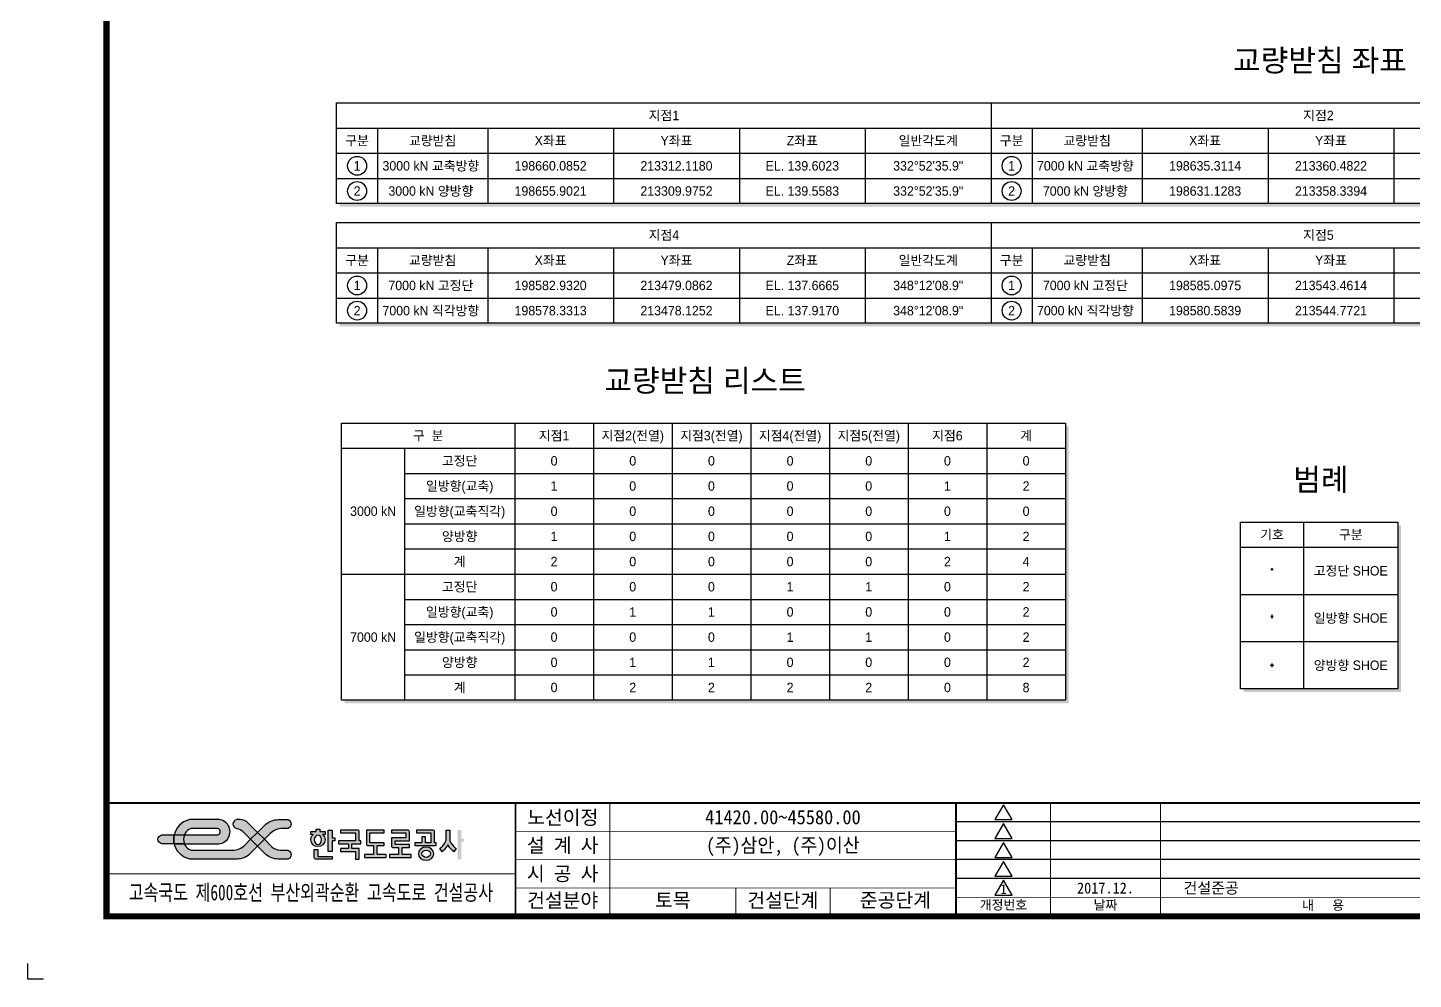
# Model space of a CAD drawing. Header units: feet. Extents: x 0 to 420500, y 0 to 297000.
# Drawn here: x 0 to 220160, y 0 to 151147 of the extents above; entities that cross this region are included whole.
import ezdxf
from ezdxf.enums import TextEntityAlignment as Align

# ---------------------------------------------------------------- set-up
doc = ezdxf.new("R2010")
doc.units = ezdxf.units.FT
doc.header["$LTSCALE"] = 2750
doc.header["$MEASUREMENT"] = 0
doc.layers.get('0').update_dxf_attribs({"linetype": 'CONTINUOUS'})
for name, color, linetype in [('CS-CONC-LEAN', 3, 'CONTINUOUS'), ('CS-TABL-LIN1', 4, 'CONTINUOUS'), ('CS-TABL-LIN2', 1, 'CONTINUOUS'), ('CS-TABL-TEX1', 6, 'CONTINUOUS'), ('CS-TABL-TEX2', 3, 'CONTINUOUS'), ('CX-BORD-LIN1', 4, 'CONTINUOUS'), ('CX-BORD-LIN2', 3, 'CONTINUOUS'), ('CX-BORD-TEX2', 7, 'CONTINUOUS'), ('CX-BORD-TEX3', 6, 'CONTINUOUS'), ('CX-MISC', 2, 'CONTINUOUS'), ('CZ-TEX1', 6, 'CONTINUOUS')]:
    doc.layers.add(name, color=color, linetype=linetype)
doc.styles.add('A_STANDARD', font='')
doc.styles.add('TB_TEXT', font='')
doc.styles.add('TB_WBTXT', font='')
doc.styles.add('TB_WMTXT', font='')
doc.styles.get('A_STANDARD').set_extended_font_data('Dotum')
doc.styles.get('TB_TEXT').set_extended_font_data('DotumChe')
doc.styles.get('TB_WBTXT').set_extended_font_data('Dotum')
doc.styles.get('TB_WMTXT').set_extended_font_data('DotumChe')

# ---------------------------------------------------------------- blocks, each defined once
blk = doc.blocks.new('CXGLOGO-EX흑백')
h = blk.add_hatch(color=256)
h.paths.add_polyline_path([(12.62751094235613, 2.929722186557417), (13.9368577347384, 2.929722186557417, 0.1307849617648099), (14.19642449557114, 2.998798575681949, 0.5686079760781465), (14.23263349965494, 5.183221859397701, 0.1392232935838704), (13.9581907729968, 5.261149990701703), (11.43317010715378, 5.261149990701703, 0.1989123673796241), (7.88820811080587, 3.792778653716674), (5.962135003345992, 1.866705546256785), (7.789912781123938, 0.03892776847906987), (9.30410907077998, 1.553124058134753, -0.198912367379616)])
h.paths.add_polyline_path([(5.962135003346347, -1.78885000929877), (4.134357225567967, 0.03892776847900947), (2.638733131771026, -1.456696325318649, -0.1989123673796836), (-0.684668739806078, -2.833294453742262), (-11.36204881219041, -2.833294453742742, -0.149968192877195), (-12.240743962647, -2.563678008654669, -0.1491631919188299), (-13.39334849004342, -1.136072231520988), (-16.10175388554254, -1.136072231520988, 0.2784029190241507), (-12.27306911128629, -5.129271465237487, 0.06593867059308692), (-11.86520449236982, -5.183294453743216), (0.6208868157490102, -5.183294453742739, 0.198912367379658), (3.944288687325745, -3.806696325319599)])
h.paths.add_polyline_path([(-16.10175388554255, 1.213927768479007), (-19.36564277443144, 1.213927768479007, 0.8888888888888873), (-19.36564277443144, -1.136072231520991), (-16.10175388554254, -1.136072231520988, -0.1111111111111106)])
h.paths.add_polyline_path([(-11.36204881233854, 2.911149990701738), (-4.683161640971832, 2.911149990701997, -0.05755858726109904), (-4.564116577129639, 2.897400306733786, -0.792918256256352), (-4.564116577139849, 1.227677452445754, -0.05755858725611351), (-4.683161640971733, 1.21392776847901), (-13.39334849004398, 1.213927768479618, 0.1939147573995261), (-13.39334849004318, -1.136072231520991), (-4.743420552209216, -1.136072231520991, 1.071754271161691), (-4.743420552209216, 5.261149990701231), (-11.86520449236982, 5.261149990702183, 0.06593867059316338), (-12.27306911128352, 5.207127002196302, 0.2784029190242539), (-16.10175388554237, 1.21392776847981), (-13.39334849004398, 1.213927768479621, -0.1491631919192471), (-12.2407439626433, 2.641533545616181, -0.1499681928522188)])
h = blk.add_hatch(color=256)
h.paths.add_polyline_path([(3.485422644516419, 4.34341790508612, 0.1989123673796671), (1.269821396798442, 5.261149990701703), (0.4788016700130058, 5.261149990701703, 0.8338075771048155), (0.3771781799719207, 2.929722186557356, -0.177326263149743), (2.179867088961466, 1.993417905085643), (4.134357225568095, 0.03892776847887802), (5.962135003345992, 1.866705546256789)])
h.paths.add_polyline_path([(9.744402917729097, -1.915562368126679), (7.789912781123888, 0.03892776847899881), (5.96213500334634, -1.788850009298766), (7.888208110807184, -3.714923116759131, 0.198912367379553), (11.43317010715388, -5.183294453743692), (13.93853492596422, -5.183294453744644, 0.1292187291636897), (14.19530503372277, -5.115808595962658, 0.6043190588004438), (14.12747900538948, -2.886014569746202, 0.1137896329467328), (13.89882244722792, -2.833294453742262), (11.96000416544708, -2.833294453742262, -0.1989123673796783)])
h = blk.add_hatch(color=256)
h.paths.add_polyline_path([(5.962135003345985, 1.866705546256785), (4.134357225568095, 0.03892776847887802), (5.962135003346347, -1.788850009298773), (7.789912781123952, 0.03892776847906987)])
h.paths.add_polyline_path([(-13.39334849004398, 1.213927768479621), (-16.10175388554237, 1.21392776847981, 0.1111111111111885), (-16.10175388554254, -1.136072231520988), (-13.39334849004318, -1.136072231520988, -0.1939147573995261)])
h = blk.add_hatch(color=256)
edge = h.paths.add_edge_path()
edge.add_line((55.90553287691766, 2.4960983163664), (56.85552189184581, 2.496098316366446))
edge.add_line((56.85552189184581, 2.496098316366446), (56.85552189184592, 0.09215457618536149))
edge.add_arc((58.53363057762468, 0.09215457618543929), 1.67810868577876, 180.0000000000026, 195.4083540198517)
edge.add_arc((58.47394244906948, 0.07570436294137084), 1.61619517993231, 195.408354019852, 211.4069923032628)
edge.add_arc((62.72740815851297, 2.672743468727949), 6.599826652904244, 211.4069923032628, 220.884619074014)
edge.add_arc((62.65632922919535, 2.61120635935723), 6.505810537144002, 220.8846190740139, 230.4986055729279)
edge.add_line((58.51800266797031, -2.408736271577236), (57.94523708654083, -3.232545142195342))
edge.add_arc((62.63997685430596, 2.476487192741993), 7.39145666891144, 221.3708019331366, 230.5683267651548, ccw=False)
edge.add_arc((62.86124072826939, 2.671717853347373), 7.686537407580804, 212.5283811307898, 221.3728192081766, ccw=False)
edge.add_arc((49.89982302886737, 2.671711092267167), 7.686526193707074, 318.6271743273925, 327.471625333613, ccw=False)
edge.add_arc((50.12107005378402, 2.476495324059812), 7.391467942165787, 309.4316802638517, 318.62919103786044, ccw=False)
edge.add_line((54.81581768222331, -3.232545142194404), (54.24305210079449, -2.408736271575762))
edge.add_arc((50.16623946446956, 2.548189157142523), 6.418061309895114, 309.4355142588529, 319.1812610942183)
edge.add_arc((49.96136727208684, 2.72553903169074), 6.689032726803259, 319.1787201534786, 328.529668469246)
edge.add_arc((54.2901842034738, 0.07437455166653684), 1.612880450692433, 328.5764598147939, 344.6081938620856)
edge.add_arc((54.23147034857182, 0.09160721386742313), 1.674062617830531, 344.5729121819099, 360.0187337982126)
edge.add_line((55.90553287691779, 0.09215457618600098), (55.90553287691779, 2.4960983163664))
edge = h.paths.add_edge_path()
edge.add_arc((22.07066925838875, -0.0960583075494551), 1.77276644383517, 0.3446861390323761, 51.806537556943795, ccw=False)
edge.add_arc((21.98752086475434, -0.03643316846145372), 1.856528462969702, 268.6390132932114, 358.4888194230754, ccw=False)
edge.add_arc((21.89882706649707, -0.03696230538111067), 1.856011500010981, 181.4952613076245, 271.3769059760447, ccw=False)
edge.add_arc((21.81624874840013, -0.0960910072229415), 1.772833459952195, 128.1945062452658, 179.6542700587555, ccw=False)
edge.add_line((20.72004724334094, 1.297207502441104), (20.04344756338069, 1.297207502441104))
edge.add_line((20.04344756338069, 1.297207502441104), (20.04344756338068, 2.108874533108121))
edge.add_line((20.04344756338068, 2.108874533108121), (21.46843108577289, 2.108874533108121))
edge.add_line((21.46843108577289, 2.108874533108121), (21.4684310857729, 2.754247505206038))
edge.add_line((21.4684310857729, 2.754247505206038), (22.41842010070103, 2.754247505206038))
edge.add_line((22.41842010070103, 2.754247505206038), (22.41842010070103, 2.108874533108121))
edge.add_line((22.41842010070103, 2.108874533108121), (23.84340362309323, 2.108874533108121))
edge.add_line((23.84340362309323, 2.108874533108121), (23.84340362309322, 1.297207502441104))
edge.add_line((23.84340362309322, 1.297207502441104), (23.16680394313298, 1.297207502441104))
h.paths.add_polyline_path([(60.65547795155814, 0.172755616815305), (60.65547795155814, -0.601691949703131), (59.94298619036236, -0.601691949703131), (59.94298619036248, -5.248377348808134), (58.99299717543421, -5.248377348808617), (58.99299717543411, 2.496098316366869), (59.94298619036225, 2.496098316366869), (59.94298619036236, 0.172755616815305)])
edge = h.paths.add_edge_path()
edge.add_line((48.0681235037611, 2.496098316365892), (48.0681235037611, 1.72165074984937))
edge.add_line((48.0681235037611, 1.72165074984937), (51.86807956347353, 1.72165074984937))
edge.add_line((51.86807956347353, 1.72165074984937), (51.86807956347343, -0.8598411385413627))
edge.add_line((51.86807956347343, -0.8598411385413627), (50.44309604108143, -0.8598411385423006))
edge.add_line((50.44309604108143, -0.8598411385423006), (50.44309604108143, 0.6890539944927028))
edge.add_line((50.44309604108143, 0.6890539944927028), (49.4931070261532, 0.6890539944927028))
edge.add_line((49.4931070261532, 0.6890539944927028), (49.49310702615358, -0.8598411385418245))
edge.add_line((49.49310702615358, -0.8598411385418245), (47.59312899629693, -0.8598411385418281))
edge.add_line((47.59312899629693, -0.8598411385418281), (47.59312899629681, -1.634288705059802))
edge.add_line((47.59312899629681, -1.634288705059802), (53.29306308586574, -1.634288705059802))
edge.add_line((53.29306308586574, -1.634288705059802), (53.29306308586574, -0.8598411385413627))
edge.add_line((53.29306308586574, -0.8598411385413627), (52.81806857840155, -0.8598411385413236))
edge.add_line((52.81806857840155, -0.8598411385413236), (52.81806857840178, 1.979799938688487))
edge.add_arc((52.26887129235888, 1.979799938688532), 0.5491972860428973, 359.9999999999953, 400.6008038990672)
edge.add_arc((52.34038266447658, 2.041094338003921), 0.4550119382992583, 40.60080389906705, 89.66109212214847)
edge.add_line((52.3430740709377, 2.496098316366869), (48.0681235037611, 2.496098316367497))
edge = h.paths.add_edge_path()
edge.add_line((41.41820039926384, 2.496098316366869), (41.41820039926394, 1.721650749848898))
edge.add_line((41.41820039926394, 1.721650749848898), (45.21815645897638, 1.721650749848898))
edge.add_line((45.21815645897638, 1.721650749848898), (45.21815645897638, 0.4309048056535367))
edge.add_line((45.21815645897638, 0.4309048056535367), (41.41820039926384, 0.4309048056535367))
edge.add_line((41.41820039926384, 0.4309048056535367), (41.41820039926394, -1.634288705060271))
edge.add_arc((41.96739768530686, -1.634288705060244), 0.5491972860429257, 180.0000000000029, 220.6008038990638)
edge.add_arc((41.89588631318916, -1.695583104375644), 0.4550119382992751, 220.6008038990626, 269.6610921221458)
edge.add_line((41.89319490672801, -2.150587082738607), (43.31817842912, -2.150587082738607))
edge.add_line((43.31817842912, -2.150587082738607), (43.31817842912011, -3.957631404610424))
edge.add_line((43.31817842912011, -3.957631404610424), (40.94320589179998, -3.957631404610424))
edge.add_line((40.94320589179998, -3.957631404610424), (40.94320589179998, -4.732078971128871))
edge.add_line((40.94320589179998, -4.732078971128871), (46.64313998136879, -4.732078971128871))
edge.add_line((46.64313998136879, -4.732078971128871), (46.64313998136893, -3.957631404610897))
edge.add_line((46.64313998136893, -3.957631404610897), (44.26816744404802, -3.957631404609955))
edge.add_line((44.26816744404802, -3.957631404609955), (44.26816744404758, -2.150587082738607))
edge.add_line((44.26816744404758, -2.150587082738607), (46.1681454739045, -2.150587082738134))
edge.add_line((46.1681454739045, -2.150587082738134), (46.1681454739045, -1.376139516220633))
edge.add_line((46.1681454739045, -1.376139516220633), (42.36818941419209, -1.376139516220164))
edge.add_line((42.36818941419209, -1.376139516220164), (42.36818941419209, -0.3435427608644339))
edge.add_line((42.36818941419209, -0.3435427608644339), (46.1681454739045, -0.343542760863965))
edge.add_line((46.1681454739045, -0.343542760863965), (46.16814547390462, 1.979799938688512))
edge.add_arc((45.6189481878617, 1.979799938688539), 0.5491972860429115, 359.9999999999972, 400.6008038990619)
edge.add_arc((45.69045955997943, 2.041094338003941), 0.4550119382992425, 40.60080389906198, 89.6610921221449)
edge.add_line((45.69315096644058, 2.496098316366872), (41.41820039926384, 2.496098316366869))
edge = h.paths.add_edge_path()
edge.add_line((39.51822236940757, 2.496098316366869), (34.76827729476689, 2.496098316366869))
edge.add_line((34.76827729476689, 2.496098316366869), (34.76827729476689, -1.117990327381936))
edge.add_arc((35.31747458080942, -1.117990327381935), 0.5491972860425349, 180, 220.6008038990902)
edge.add_arc((35.24596320869247, -1.179284726696737), 0.4550119382998447, 220.60080389909, 269.6610921221131)
edge.add_line((35.24327180223106, -1.634288705060271), (36.66825532462316, -1.634288705060342))
edge.add_line((36.66825532462316, -1.634288705060342), (36.66825532462363, -3.957631404610424))
edge.add_line((36.66825532462363, -3.957631404610424), (34.29328278730304, -3.957631404610897))
edge.add_line((34.29328278730304, -3.957631404610897), (34.29328278730291, -4.732078971128871))
edge.add_line((34.29328278730291, -4.732078971128871), (39.99321687687187, -4.732078971129809))
edge.add_line((39.99321687687187, -4.732078971129809), (39.99321687687187, -3.957631404610897))
edge.add_line((39.99321687687187, -3.957631404610897), (37.61824433955118, -3.957631404610794))
edge.add_line((37.61824433955118, -3.957631404610794), (37.61824433955128, -1.634288705060271))
edge.add_line((37.61824433955128, -1.634288705060271), (39.5182223694077, -1.634288705059802))
edge.add_line((39.5182223694077, -1.634288705059802), (39.51822236940779, -0.8598411385423006))
edge.add_line((39.51822236940779, -0.8598411385423006), (35.71826630969503, -0.8598411385423006))
edge.add_line((35.71826630969503, -0.8598411385423006), (35.71826630969503, 1.721650749848898))
edge.add_line((35.71826630969503, 1.721650749848898), (39.51822236940745, 1.72165074984937))
edge.add_line((39.51822236940745, 1.72165074984937), (39.51822236940745, 2.496098316366869))
edge = h.paths.add_edge_path()
edge.add_line((31.9183102499825, -5.248377348808617), (32.86829926491062, -5.248377348808617))
edge.add_line((32.86829926491062, -5.248377348808617), (32.86829926491062, -2.408736271577304))
edge.add_line((32.86829926491062, -2.408736271577304), (30.96832123505435, -2.408736271577304))
edge.add_line((30.96832123505435, -2.408736271577304), (30.96832123505409, -1.117990327381936))
edge.add_line((30.96832123505409, -1.117990327381936), (33.34329377237469, -1.117990327381936))
edge.add_line((33.34329377237469, -1.117990327381936), (33.34329377237468, -0.343542760863965))
edge.add_line((33.34329377237468, -0.343542760863965), (32.86829926491062, -0.343542760863965))
edge.add_line((32.86829926491062, -0.343542760863965), (32.86829926491062, 1.979799938688512))
edge.add_arc((32.31910197886764, 1.979799938688512), 0.5491972860429826, 359.9999999999999, 400.6008038990593)
edge.add_arc((32.39061335098545, 2.041094338003989), 0.4550119382991955, 40.60080389905918, 89.66109212214754)
edge.add_line((32.39330475744659, 2.496098316366872), (27.88085693653791, 2.496098316366869))
edge.add_line((27.88085693653791, 2.496098316366869), (27.8808569365377, 1.721650749848898))
edge.add_line((27.8808569365377, 1.721650749848898), (31.9183102499825, 1.72165074984937))
edge.add_line((31.9183102499825, 1.72165074984937), (31.9183102499825, -0.343542760863965))
edge.add_line((31.9183102499825, -0.343542760863965), (27.40586242907364, -0.343542760863965))
edge.add_line((27.40586242907364, -0.343542760863965), (27.40586242907364, -1.11799032738147))
edge.add_line((27.40586242907364, -1.11799032738147), (30.01833222012621, -1.117990327381936))
edge.add_line((30.01833222012621, -1.117990327381936), (30.01833222012621, -2.408736271577773))
edge.add_line((30.01833222012621, -2.408736271577773), (27.88085693653782, -2.408736271577773))
edge.add_line((27.88085693653782, -2.408736271577773), (27.88085693653781, -3.183183838095275))
edge.add_line((27.88085693653781, -3.183183838095275), (31.9183102499825, -3.183183838095275))
edge.add_line((31.9183102499825, -3.183183838095275), (31.9183102499825, -5.248377348808617))
edge = h.paths.add_edge_path()
edge.add_line((25.7433816529495, -5.248377348808617), (21.46843108577295, -5.248377348808141))
edge.add_arc((21.468431085773, -4.799179719589938), 0.4491976292182027, 220.2618960212232, 269.9999999999932, ccw=False)
edge.add_arc((21.55155841230061, -4.728777609424231), 0.5581315978937866, 180.3389078778467, 220.2618960212236, ccw=False)
edge.add_arc((195.5622497713534, -3.699482215773768), 174.5718671369681, 179.6610921221531, 180.3389078778465, ccw=False)
edge.add_line((20.99343657830883, -2.66688546041647), (21.94342559323697, -2.66688546041647))
edge.add_line((21.94342559323697, -2.66688546041647), (21.94342559323697, -4.473929782290639))
edge.add_line((21.94342559323697, -4.473929782290639), (25.7433816529495, -4.473929782290639))
edge.add_line((25.7433816529495, -4.473929782290639), (25.7433816529495, -5.248377348808617))
edge = h.paths.add_edge_path(flags=16)
edge.add_ellipse((50.60385872541271, -3.769494308227308), major_axis=(-1.110875729177891, 2.868103891292178e-14), ratio=0.8665097612807381, start_angle=0, end_angle=360)
edge = h.paths.add_edge_path()
edge.add_ellipse((50.60385872364095, -3.769494308227308), major_axis=(2.060740712415878, 5.91535299055294e-14), ratio=0.8429164421096037, start_angle=0, end_angle=360, ccw=False)
h.paths.add_polyline_path([(26.4558734141455, 0.4309048056535367), (26.4558734141455, -0.343542760863965), (25.74338165294929, -0.343542760863965), (25.7433816529494, -3.183183838095275), (24.67464401115513, -3.183183838094806), (24.67464401115513, 2.496098316366869), (25.7433816529494, 2.496098316366869), (25.7433816529495, 0.4309048056535367)])
edge = h.paths.add_edge_path(flags=16)
edge.add_ellipse((21.94342559323697, -0.08539357202479891), major_axis=(7.44215483547632e-15, 1.223429116448234), ratio=0.7764969806228509, start_angle=0, end_angle=360, ccw=False)
for points in [[(-11.36204881219097, 2.911149990702945, 0.149968192828432), (-12.24074396240013, 2.64153354578092, 0.1491631919431257), (-13.39334849004398, 1.213927768479618, 0.1939147573995262), (-13.39334849004318, -1.136072231520991), (-4.743420552209216, -1.136072231520991, 1.071754271161691), (-4.743420552209216, 5.261149990701231), (-11.86520449236982, 5.261149990702183, 0.06593867059316338), (-12.27306911128352, 5.207127002196302, 0.2784029190242541), (-16.10175388554237, 1.213927768479806), (-13.39334849004398, 1.213927768479618), (-4.683161640971733, 1.21392776847901, 0.0575585872562081), (-4.564116577139657, 1.227677452445796, 0.7929182562611419), (-4.564116577139643, 2.897400306736131, 0.05755858725616377), (-4.683161640971832, 2.911149990701997), (-11.36204881234111, 2.911149990701738)], [(0.3771781799714518, 2.929722186557417, -0.1773262631497835), (2.179867088961458, 1.993417905085646), (4.134357225568095, 0.03892776847887802), (5.962135003345992, 1.866705546256785), (3.485422644516419, 4.34341790508612, 0.1989123673796582), (1.269821396798548, 5.261149990701703), (0.4788016700130058, 5.261149990701703, 0.8714196092937034), (0.4788016700130058, 2.911149990701706)], [(23.16680394313298, 1.297207502441104, -0.228396255599462), (23.84340362309322, -0.0853935720248451, -0.4134459869151131), (21.94342559323628, -1.892437893898972, -0.4136086650538482), (20.04344756338071, -0.08539357202475273, -0.2283866715627258), (20.72004724334094, 1.297207502441104), (20.04344756338069, 1.297207502441104), (20.04344756338068, 2.108874533108121), (21.46843108577289, 2.108874533108121), (21.4684310857729, 2.754247505206038), (22.41842010070103, 2.754247505206038), (22.41842010070103, 2.108874533108121), (23.84340362309323, 2.108874533108121), (23.84340362309322, 1.297207502441104), (23.16680394313298, 1.297207502441104)], [(31.9183102499825, -5.248377348808617), (32.86829926491062, -5.248377348808617), (32.86829926491062, -2.408736271577304), (30.96832123505435, -2.408736271577304), (30.96832123505409, -1.117990327381936), (33.34329377237469, -1.117990327381936), (33.34329377237468, -0.343542760863965), (32.86829926491062, -0.343542760863965), (32.86829926491062, 1.979799938688512, 0.1790312441150617), (32.73608670557006, 2.337209223254376, 0.2173967572259796), (32.39330475744659, 2.496098316366872), (27.88085693653791, 2.496098316366869), (27.8808569365377, 1.721650749848898), (31.9183102499825, 1.72165074984937), (31.9183102499825, -0.343542760863965), (27.40586242907364, -0.343542760863965), (27.40586242907364, -1.11799032738147), (30.01833222012621, -1.117990327381936), (30.01833222012621, -2.408736271577773), (27.88085693653782, -2.408736271577773), (27.88085693653781, -3.183183838095275), (31.9183102499825, -3.183183838095275), (31.9183102499825, -5.248377348808617)], [(39.51822236940757, 2.496098316366869), (34.76827729476689, 2.496098316366869), (34.76827729476689, -1.117990327381936, 0.179031244115201), (34.90048985410753, -1.475399611947733, 0.2173967572256811), (35.24327180223106, -1.634288705060271), (36.66825532462316, -1.634288705060342), (36.66825532462363, -3.957631404610424), (34.29328278730304, -3.957631404610897), (34.29328278730291, -4.732078971128871), (39.99321687687187, -4.732078971129809), (39.99321687687187, -3.957631404610897), (37.61824433955118, -3.957631404610794), (37.61824433955128, -1.634288705060271), (39.5182223694077, -1.634288705059802), (39.51822236940779, -0.8598411385423006), (35.71826630969503, -0.8598411385423006), (35.71826630969503, 1.721650749848898), (39.51822236940745, 1.72165074984937), (39.51822236940745, 2.496098316366869)], [(41.41820039926384, 2.496098316366869), (41.41820039926394, 1.721650749848898), (45.21815645897638, 1.721650749848898), (45.21815645897638, 0.4309048056535367), (41.41820039926384, 0.4309048056535367), (41.41820039926394, -1.634288705060271, 0.1790312441150686), (41.55041295860451, -1.991697989626104, 0.2173967572259559), (41.89319490672801, -2.150587082738607), (43.31817842912, -2.150587082738607), (43.31817842912011, -3.957631404610424), (40.94320589179998, -3.957631404610424), (40.94320589179998, -4.732078971128871), (46.64313998136879, -4.732078971128871), (46.64313998136893, -3.957631404610897), (44.26816744404802, -3.957631404609955), (44.26816744404758, -2.150587082738607), (46.1681454739045, -2.150587082738134), (46.1681454739045, -1.376139516220633), (42.36818941419209, -1.376139516220164), (42.36818941419209, -0.3435427608644339), (46.1681454739045, -0.343542760863965), (46.16814547390462, 1.979799938688512, 0.1790312441150869), (46.03593291456406, 2.337209223254376, 0.2173967572259547), (45.69315096644058, 2.496098316366872), (41.41820039926384, 2.496098316366869)], [(48.0681235037611, 2.496098316365892), (48.0681235037611, 1.72165074984937), (51.86807956347353, 1.72165074984937), (51.86807956347343, -0.8598411385413627), (50.44309604108143, -0.8598411385423006), (50.44309604108143, 0.6890539944927028), (49.4931070261532, 0.6890539944927028), (49.49310702615358, -0.8598411385418245), (47.59312899629693, -0.8598411385418281), (47.59312899629681, -1.634288705059802), (53.29306308586574, -1.634288705059802), (53.29306308586574, -0.8598411385413627), (52.81806857840155, -0.8598411385413236), (52.81806857840178, 1.979799938688487, 0.179031244115118), (52.68585601906119, 2.337209223254398, 0.2173967572259479), (52.3430740709377, 2.496098316366869), (48.0681235037611, 2.496098316367497)], [(55.90553287691766, 2.4960983163664), (56.85552189184581, 2.496098316366446), (56.85552189184592, 0.09215457618536149, 0.0673331086834034), (56.9158386985025, -0.3537133382605546, 0.06992084128346215), (57.09454053805489, -0.7665172394446813, 0.04137753804791307), (57.73774645661189, -1.647093096347959, 0.04197355301566234), (58.51800266797031, -2.408736271577236), (57.94523708654083, -3.232545142195342, -0.04015333159213054), (57.09307314020015, -2.408744723435024, -0.0386103102765588), (56.38052738438178, -1.461466375851227, -0.03861036677333588), (55.66798162856324, -2.408744723434765, -0.04015327015359547), (54.81581768222331, -3.232545142194404), (54.24305210079449, -2.408736271575762, 0.04254949277045509), (55.0233083121517, -1.64709309634749, 0.04082386527700423), (55.66651423070869, -0.7665172394442124, 0.07006595625911516), (55.8452160702611, -0.3537133382600786, 0.06749733491456367), (55.90553287691779, 0.09215457618600098), (55.90553287691779, 2.4960983163664)], [(25.7433816529495, -5.248377348808617), (21.46843108577295, -5.248377348808141, -0.22049606497067), (21.12564913764939, -5.089488255695642, -0.1759805261046493), (20.99343657830882, -4.732078971129866, -0.002957537787864401), (20.99343657830883, -2.66688546041647), (21.94342559323697, -2.66688546041647), (21.94342559323697, -4.473929782290639), (25.7433816529495, -4.473929782290639), (25.7433816529495, -5.248377348808617)]]:
    blk.add_lwpolyline(points, format="xyb")
for points in [[(14.19642449558027, 2.998798575687182, -0.1307849617699337), (13.9368577347384, 2.929722186557417), (12.62751094235613, 2.929722186557417, 0.1989123673796159), (9.30410907077998, 1.553124058134753), (7.789912781123881, 0.03892776847900592), (5.962135003346269, 1.866705546257062), (7.88820811080587, 3.792778653716674, -0.198912367379624), (11.43317010715378, 5.261149990701703), (13.9581907729968, 5.261149990701703, -0.1392232934978381), (14.23263349950496, 5.183221859490345, -0.5686079761212879)], [(-19.36564277443144, -1.136072231520991, -0.8888888888888888), (-19.36564277443144, 1.213927768479007), (-16.10175388554255, 1.213927768479007, 0.1111111111111495), (-16.10175388554254, -1.136072231520988)], [(-16.10175388554237, 1.21392776847981), (-13.39334849004398, 1.213927768479621, 0.1939147573995262), (-13.39334849004318, -1.136072231520988), (-16.10175388554254, -1.136072231520988, -0.1111111111111495)], [(5.962135003346347, -1.78885000929877), (3.944288687325745, -3.806696325319599, -0.198912367379658), (0.6208868157490102, -5.183294453742739), (-11.86520449236982, -5.183294453743216, -0.0659386705931795), (-12.27306911128685, -5.129271465237338, -0.2784029190241215), (-16.10175388554254, -1.136072231520991), (-13.39334849004342, -1.136072231520991, 0.1491631919431261), (-12.24074396239957, -2.563678008822297, 0.1499681928284316), (-11.36204881219041, -2.833294453742742), (-0.684668739806078, -2.833294453742262, 0.1989123673796836), (2.638733131771026, -1.456696325318649), (4.134357225567967, 0.03892776847900947)], [(7.789912781123881, 0.03892776847900592), (9.744402917729097, -1.915562368126679, 0.1989123673796783), (11.96000416544708, -2.833294453742262), (13.89882244722792, -2.833294453742262, -0.1137896330351633), (14.12747900555343, -2.886014569826049, -0.6043190587532347), (14.19530503371573, -5.115808595966634, -0.1292187291597539), (13.93853492596422, -5.183294453744644), (11.43317010715388, -5.183294453743692, -0.198912367379553), (7.888208110807184, -3.714923116759131), (5.962135003346347, -1.78885000929877)]]:
    blk.add_lwpolyline(points, format="xyb", close=True)
blk.add_lwpolyline([(5.962135003345992, 1.866705546256785), (7.789912781123945, 0.03892776847906987), (5.962135003346347, -1.78885000929877), (4.134357225568095, 0.03892776847887802), (5.962135003345992, 1.866705546256785)])
blk.add_lwpolyline([(26.4558734141455, 0.4309048056535367), (26.4558734141455, -0.343542760863965), (25.74338165294929, -0.343542760863965), (25.7433816529494, -3.183183838095275), (24.67464401115513, -3.183183838094806), (24.67464401115513, 2.496098316366869), (25.7433816529494, 2.496098316366869), (25.7433816529495, 0.4309048056535367)], close=True)
at = {"extrusion": (0, 0, -1)}
blk.add_ellipse((21.94342559323697, -0.08539357202479891), major_axis=(7.44215483547632e-15, 1.223429116448234), ratio=0.7764969806228509, start_param=3.141592653589785, end_param=9.424777960769372, dxfattribs=at)
blk.add_ellipse((50.60385872364095, -3.769494308227308), major_axis=(2.060740712415878, 5.91535299055294e-14), ratio=0.8429164421096037, dxfattribs=at)
blk.add_ellipse((50.60385872541271, -3.769494308227308), major_axis=(-1.110875729177891, 2.868103891292178e-14), ratio=0.8665097612807381)
blk = doc.blocks.new('CXBLKA1-KHCA')
at = {"layer": 'CX-BORD-LIN1', "const_width": 2}
blk.add_lwpolyline([(796, -2.614797267597169e-12), (0, -3.410605131648481e-13), (0, 553.9999999999997), (795.9999999999998, 553.9999999999997)], close=True, dxfattribs=at)
at = {"layer": 'CX-BORD-LIN1'}
for points, const_width in [([(796, 36.0000000000008), (0, 35.99999999999852)], 0.6), ([(130, -5.684341886080801e-13), (130, 35.99999999999886)], 0.6), ([(160.0000000000001, -7.958078640513122e-13), (160.0000000000001, 35.99999999999898)], 0.3), ([(270, 0), (270, 35.99999999999932)], 0.6), ([(300, 5.684341886080801e-14), (300, 35.99999999999937)], 0.3), ([(335, 5.684341886080801e-14), (335, 35.99999999999949)], 0.3), ([(558, 5.999999999999886), (270, 5.999999999998977)], 0.2)]:
    blk.add_lwpolyline(points, dxfattribs=dict(at, const_width=const_width))
for points in [[(285.0839848587444, 35.46565633293648), (282.3404163795552, 30.71365633293647), (287.8275533379334, 30.71365633293647)], [(285.0839848587444, 29.46565633293631), (282.3404163795552, 24.71365633293624), (287.8275533379334, 24.71365633293624)], [(285.0839848587444, 23.46565633293631), (282.3404163795552, 18.71365633293624), (287.8275533379334, 18.71365633293624)], [(285.0839848587444, 17.46565633293631), (282.3404163795552, 12.7136563329363), (287.8275533379334, 12.7136563329363)], [(285.0839848587444, 11.46565633293631), (282.3404163795552, 6.713656332936296), (287.8275533379334, 6.713656332936296)]]:
    blk.add_lwpolyline(points, close=True, dxfattribs=at)
at = {"layer": 'CX-BORD-LIN2'}
blk.add_line((558, 30), (270, 29.99999999999909), dxfattribs=at)
at = {"layer": 'CX-BORD-LIN2', "const_width": 0.3}
for points in [[(270, 26.99999999999909), (130, 26.99999999999886)], [(270, 17.99999999999909), (130, 17.99999999999886)], [(130, 13.49999999999909), (0, 13.49999999999886)], [(270, 8.99999999999909), (130, 8.999999999998863)], [(200.0000000000001, -1.193711796076968e-12), (200.0000000000001, 8.999999999998977)], [(230.0000000000001, -1.13686837721616e-12), (230.0000000000001, 8.999999999999034)]]:
    blk.add_lwpolyline(points, dxfattribs=at)
at = {"layer": 'CX-BORD-LIN2'}
for points in [[(558, 23.99999999999989), (270, 23.99999999999898)], [(558, 18.00000000000102), (270, 18.00000000000006)], [(558, 12.00000000000102), (270, 12.00000000000006)]]:
    blk.add_lwpolyline(points, dxfattribs=at)
at = {"layer": 'CX-MISC'}
blk.add_lwpolyline([(-20.0020000199919, -20.00000000000034), (-25, -20.00000000000034), (-25.00000000000034, -15.0020000199919)], dxfattribs=at)
at = {"layer": 'CX-MISC', "xscale": 1.2, "yscale": 1.2}
blk.add_blockref('CXGLOGO-EX흑백', (40.89123459210989, 24.41566484108665), dxfattribs=at)
at = {"layer": 'CX-BORD-LIN1', "style": 'TB_TEXT'}
for tag, height, p in [('TR_RNUM5', 3, (285.1051166181959, 32.63656332936267)), ('TR_RDAT5', 3.5, (317.5, 32.99999999999977)), ('TR_DGN5', 3.5, (451.1184542177598, 32.99999999999977)), ('TR_CHK5', 3.5, (491.1184542177598, 32.99999999999977)), ('TR_APP5', 3.5, (531.1184542177598, 33)), ('TR_RNUM4', 3, (285.1051166181959, 26.6365633293625)), ('TR_RDAT4', 3.5, (317.5, 26.9999999999996)), ('TR_DGN4', 3.5, (451.1184542177598, 26.9999999999996)), ('TR_CHK4', 3.5, (491.1184542177598, 26.9999999999996)), ('TR_APP4', 3.5, (531.1184542177598, 26.99999999999983)), ('TR_RNUM3', 3, (285.1051166181959, 20.63656332936364)), ('TR_RDAT3', 3.5, (317.5, 21.00000000000068)), ('TR_DGN3', 3.5, (451.1184542177598, 21.00000000000068)), ('TR_CHK3', 3.5, (491.1184542177598, 21.00000000000068)), ('TR_APP3', 3.5, (531.1184542177598, 21.00000000000091)), ('TR_RNUM2', 3, (285.1051166181959, 14.63656332936364)), ('TR_RDAT2', 3.5, (317.5, 15.00000000000068)), ('TR_DGN2', 3.5, (451.1184542177598, 15.00000000000068)), ('TR_CHK2', 3.5, (491.1184542177598, 15.00000000000068)), ('TR_APP2', 3.5, (531.1184542177598, 15.00000000000091)), ('TR_RNUM1', 3, (285.1051166181959, 8.636563329362502)), ('TR_RDAT1', 3.5, (317.5, 8.999999999999602)), ('TR_DGN1', 3.5, (451.1184542177598, 8.999999999999602)), ('TR_CHK1', 3.5, (491.1184542177598, 8.999999999999602)), ('TR_APP1', 3.5, (531.1184542177598, 8.99999999999983))]:
    blk.add_attdef(tag, text='', height=height, dxfattribs=at).set_placement(p, align=Align.MIDDLE_CENTER)
for tag, p in [('TR_RCON5', (342.3033138082338, 32.99999999999977)), ('TR_RCON4', (342.3033138082338, 26.9999999999996)), ('TR_RCON3', (342.3033138082338, 21.00000000000068)), ('TR_RCON2', (342.3033138082338, 15.00000000000068)), ('TR_RCON1', (342.3033138082338, 8.999999999999602))]:
    blk.add_attdef(tag, text='', height=3.5, dxfattribs=at).set_placement(p, align=Align.MIDDLE_LEFT)
at = {"layer": 'CX-BORD-LIN2', "style": 'TB_TEXT'}
blk.add_attdef('TD_VERSION', text='', height=3, rotation=90, dxfattribs=at).set_placement((800.499999405456, 48.01489921212237), align=Align.MIDDLE_CENTER)
at = {"layer": 'CX-BORD-TEX2', "style": 'TB_WMTXT'}
for tag, height, p in [('TB_CNAME', 5, (15.34476638720094, 531.8324131479245)), ('TB_CSCOP', 4, (16.63456755316179, 523.8324131479245))]:
    blk.add_attdef(tag, text='', height=height, dxfattribs=at).set_placement(p, align=Align.BOTTOM_LEFT)
at = {"layer": 'CX-BORD-TEX2', "style": 'TB_WBTXT'}
for tag, height, p in [('TB_MTITIL', 10, (397.9999999999999, 533.3264135606181)), ('TB_STITL', 7, (397.9999999999999, 518.3264135606181))]:
    blk.add_attdef(tag, text='', height=height, dxfattribs=at).set_placement(p, align=Align.MIDDLE_CENTER)
at = {"layer": 'CX-BORD-TEX3', "style": 'TB_TEXT'}
for s, height, p in [('노선이정', 4.500000000000001, (145.0338518561471, 31.45595740059105)), ('설 계 사', 4.500000000000001, (145.0000000000001, 22.58754437093)), ('시 공 사', 4.500000000000001, (145.0000000000001, 13.59273296473054)), ('건설분야', 4.500000000000001, (145, 5.125020286179335)), ('건설단계', 4.500000000000001, (215.0000000000001, 5.125020286178881)), ('개정번호', 3, (285.081636885472, 3.661999999999921)), ('날짜', 3, (317.5, 3.661999999999921)), ('내   용', 3, (386.6435256798582, 3.584115170363475))]:
    blk.add_text(s, height=height, dxfattribs=at).set_placement(p, align=Align.MIDDLE)
for tag, height, p in [('TD_LNDST', 4.500000000000001, (215, 31.49999999999909)), ('TD_DSECT', 4.500000000000001, (605.5, 31.50000000000023)), ('TD_DDIST', 4.500000000000001, (654.5, 31.50000000000034)), ('TD_DNAME_TOP', 4.500000000000001, (755, 27.95701132476654)), ('TD_CSECT', 4.500000000000001, (605.5, 22.50000000000023)), ('TD_CDIST', 4.500000000000001, (654.5, 22.50000000000028)), ('TD_DNAME_MAIN', 4.500000000000001, (755, 21.47309584254879)), ('TD_CCOMP', 4.500000000000001, (215.0000000000001, 13.59273296473054)), ('TD_HSCAL', 4.500000000000001, (620.8841087955549, 13.74838269424743)), ('TD_VSCAL', 4.500000000000001, (656.8614607241562, 13.74838269424743)), ('TD_DNAME_BOT', 3, (755, 15.24894304459792)), ('TD_FIELD', 4.500000000000001, (180, 5.125020286179335)), ('TD_CSTEP', 4.500000000000001, (250.7440000000001, 5.125020286178881)), ('TD_DWGCODE', 4.500000000000001, (637, 4.79080374170087)), ('TD_DWGNO', 4.500000000000001, (755, 5.001673382306194))]:
    blk.add_attdef(tag, text='', height=height, dxfattribs=at).set_placement(p, align=Align.MIDDLE_CENTER)
for tag, height, width, p in [('TD_DCOMP', 4.500000000000001, 0.95, (215.0000000000001, 22.58754437093)), ('TD_CNAME', 5, 0.78, (65, 7.595640316786557))]:
    blk.add_attdef(tag, text='', height=height, dxfattribs=dict(at, width=width)).set_placement(p, align=Align.MIDDLE_CENTER)

msp = doc.modelspace()

# ---------------------------------------------------------------- linework, layer by layer
at = {"layer": 'CS-CONC-LEAN'}
for p, q in [((197718.7924557452, 57330.38155515335), (197718.7924557452, 57930.38155515335)), ((197418.7924557452, 49880.38155515335), (198018.7924557452, 49880.38155515335)), ((197718.7924557452, 49580.38155515335), (197718.7924557452, 50180.38155515335))]:
    msp.add_line(p, q, dxfattribs=at)
at = {"layer": 'CS-CONC-LEAN', "const_width": 120}
msp.add_lwpolyline([(197778.7924557452, 65130.38155515335, 1), (197658.7924557452, 65130.38155515335, 1)], format="xyb", close=True, dxfattribs=at)
at = {"layer": 'CS-CONC-LEAN'}
for centre in [(197718.7924557452, 65130.38155515335), (197718.7924557452, 57630.38155515335), (197718.7924557452, 49880.38155515335)]:
    msp.add_circle(centre, 120, dxfattribs=at)
for points in [[(197718.7924557452, 57930.38155515335), (197688.7924557452, 57840.38155515335), (197718.7924557452, 57930.38155515335), (197748.7924557452, 57840.38155515335)], [(197718.7924557452, 57330.38155515335), (197688.7924557452, 57420.38155515335), (197718.7924557452, 57330.38155515335), (197748.7924557452, 57420.38155515335)], [(197418.7924557452, 49880.38155515335), (197508.7924557452, 49850.38155515335), (197418.7924557452, 49880.38155515335), (197508.7924557452, 49910.38155515335)], [(197718.7924557452, 50180.38155515335), (197688.7924557452, 50090.38155515335), (197718.7924557452, 50180.38155515335), (197748.7924557452, 50090.38155515335)], [(197718.7924557452, 49580.38155515335), (197688.7924557452, 49670.38155515335), (197718.7924557452, 49580.38155515335), (197748.7924557452, 49670.38155515335)], [(198018.7924557452, 49880.38155515335), (197928.7924557452, 49850.38155515335), (198018.7924557452, 49880.38155515335), (197928.7924557452, 49910.38155515335)]]:
    msp.add_solid(points, dxfattribs=at)
at = {"layer": 'CS-TABL-LIN1'}
for points in [[(49086.90487757768, 139209.7615645677), (361086.9048775777, 139209.7615645677), (361086.9048775777, 123209.7615645677), (49086.90487757768, 123209.7615645677)], [(49086.90487757768, 120209.7615645677), (361086.9048775777, 120209.7615645677), (361086.9048775777, 104209.7615645677), (49086.90487757768, 104209.7615645677)], [(49883.62989860994, 88350.20875508818), (164883.6298986098, 88350.20875508818), (164883.6298986098, 44350.20875508821), (49883.62989860994, 44350.20875508821)], [(192718.7924557452, 72630.38155515335), (217718.7924557452, 72630.38155515335), (217718.7924557452, 46130.38155515335), (192718.7924557452, 46130.38155515335)]]:
    msp.add_lwpolyline(points, close=True, dxfattribs=at)
for points in [[(49586.90487757768, 123209.7615645677), (361586.9048775777, 123209.7615645677), (49586.90487757768, 122709.7615645677), (361586.9048775777, 122709.7615645677)], [(49586.90487757768, 104209.7615645677), (361586.9048775777, 104209.7615645677), (49586.90487757768, 103709.7615645677), (361586.9048775777, 103709.7615645677)], [(164883.6298986098, 87850.20875508818), (165383.6298986098, 87850.20875508818), (164883.6298986098, 44350.20875508821), (165383.6298986098, 44350.20875508821)], [(217718.7924557452, 72130.38155515335), (218218.7924557452, 72130.38155515335), (217718.7924557452, 46130.38155515335), (218218.7924557452, 46130.38155515335)], [(50383.62989860994, 44350.20875508821), (165383.6298986098, 44350.20875508821), (50383.62989860994, 43850.20875508821), (165383.6298986098, 43850.20875508821)], [(193218.7924557452, 46130.38155515335), (218218.7924557452, 46130.38155515335), (193218.7924557452, 45630.38155515335), (218218.7924557452, 45630.38155515335)]]:
    msp.add_solid(points, dxfattribs=at)
at = {"layer": 'CS-TABL-LIN2'}
for p, q in [((55586.90487757768, 139209.7615645677), (55586.90487757768, 139209.7615645677)), ((73086.90487757768, 139209.7615645677), (73086.90487757768, 139209.7615645677)), ((93086.90487757768, 139209.7615645677), (93086.90487757768, 139209.7615645677)), ((113086.9048775777, 139209.7615645677), (113086.9048775777, 139209.7615645677)), ((133086.9048775777, 139209.7615645677), (133086.9048775777, 139209.7615645677)), ((153086.9048775777, 139209.7615645677), (153086.9048775777, 123209.7615645677)), ((159586.9048775777, 139209.7615645677), (159586.9048775777, 139209.7615645677)), ((177086.9048775777, 139209.7615645677), (177086.9048775777, 139209.7615645677)), ((197086.9048775777, 139209.7615645677), (197086.9048775777, 139209.7615645677)), ((217086.9048775777, 139209.7615645677), (217086.9048775777, 139209.7615645677)), ((49086.90487757768, 135209.7615645677), (361086.9048775777, 135209.7615645677)), ((55586.90487757768, 135209.7615645677), (55586.90487757768, 123209.7615645677)), ((55586.90487757768, 135209.7615645677), (55586.90487757768, 123209.7615645677)), ((73086.90487757768, 135209.7615645677), (73086.90487757768, 123209.7615645677)), ((93086.90487757768, 135209.7615645677), (93086.90487757768, 123209.7615645677)), ((113086.9048775777, 135209.7615645677), (113086.9048775777, 123209.7615645677)), ((133086.9048775777, 135209.7615645677), (133086.9048775777, 123209.7615645677)), ((159586.9048775777, 135209.7615645677), (159586.9048775777, 123209.7615645677)), ((177086.9048775777, 135209.7615645677), (177086.9048775777, 123209.7615645677)), ((197086.9048775777, 135209.7615645677), (197086.9048775777, 123209.7615645677)), ((217086.9048775777, 135209.7615645677), (217086.9048775777, 123209.7615645677)), ((49086.90487757768, 131209.7615645677), (361086.9048775777, 131209.7615645677)), ((49086.90487757768, 127209.7615645677), (361086.9048775777, 127209.7615645677)), ((55586.90487757768, 120209.7615645677), (55586.90487757768, 120209.7615645677)), ((73086.90487757768, 120209.7615645677), (73086.90487757768, 120209.7615645677)), ((93086.90487757768, 120209.7615645677), (93086.90487757768, 120209.7615645677)), ((113086.9048775777, 120209.7615645677), (113086.9048775777, 120209.7615645677)), ((133086.9048775777, 120209.7615645677), (133086.9048775777, 120209.7615645677)), ((153086.9048775777, 120209.7615645677), (153086.9048775777, 104209.7615645677)), ((159586.9048775777, 120209.7615645677), (159586.9048775777, 120209.7615645677)), ((177086.9048775777, 120209.7615645677), (177086.9048775777, 120209.7615645677)), ((197086.9048775777, 120209.7615645677), (197086.9048775777, 120209.7615645677)), ((217086.9048775777, 120209.7615645677), (217086.9048775777, 120209.7615645677)), ((49086.90487757768, 116209.7615645677), (361086.9048775777, 116209.7615645677)), ((55586.90487757768, 116209.7615645677), (55586.90487757768, 104209.7615645677)), ((73086.90487757768, 116209.7615645677), (73086.90487757768, 104209.7615645677)), ((93086.90487757768, 116209.7615645677), (93086.90487757768, 104209.7615645677)), ((113086.9048775777, 116209.7615645677), (113086.9048775777, 104209.7615645677)), ((133086.9048775777, 116209.7615645677), (133086.9048775777, 104209.7615645677)), ((159586.9048775777, 116209.7615645677), (159586.9048775777, 104209.7615645677)), ((177086.9048775777, 116209.7615645677), (177086.9048775777, 104209.7615645677)), ((197086.9048775777, 116209.7615645677), (197086.9048775777, 104209.7615645677)), ((217086.9048775777, 116209.7615645677), (217086.9048775777, 104209.7615645677)), ((49086.90487757768, 112209.7615645677), (361086.9048775777, 112209.7615645677)), ((49086.90487757768, 108209.7615645677), (361086.9048775777, 108209.7615645677)), ((59883.62989860994, 88350.20875508818), (59883.62989860994, 88350.20875508818)), ((77383.62989860994, 88350.20875508818), (77383.62989860994, 44350.20875508821)), ((77383.62989860994, 88350.20875508818), (77383.62989860994, 44350.20875508821)), ((89883.62989860994, 88350.20875508818), (89883.62989860994, 44350.20875508821)), ((102383.6298986099, 88350.20875508818), (102383.6298986099, 44350.20875508821)), ((114883.6298986099, 88350.20875508818), (114883.6298986099, 44350.20875508821)), ((127383.6298986099, 88350.20875508818), (127383.6298986099, 44350.20875508821)), ((139883.6298986099, 88350.20875508818), (139883.6298986099, 44350.20875508821)), ((152383.6298986099, 88350.20875508818), (152383.6298986099, 44350.20875508821)), ((49883.62989860994, 84350.20875508818), (164883.6298986098, 84350.20875508818)), ((59883.62989860994, 84350.20875508818), (59883.62989860994, 44350.20875508821)), ((49883.62989860994, 80350.20875508818), (49883.62989860994, 80350.20875508818)), ((59883.62989860994, 80350.20875508818), (164883.6298986098, 80350.20875508818)), ((49883.62989860994, 76350.20875508818), (49883.62989860994, 76350.20875508818)), ((59883.62989860994, 76350.20875508818), (164883.6298986098, 76350.20875508818)), ((49883.62989860994, 72350.20875508818), (49883.62989860994, 72350.20875508818)), ((59883.62989860994, 72350.20875508818), (164883.6298986098, 72350.20875508818)), ((202718.7924557452, 72630.38155515335), (202718.7924557452, 46130.38155515335)), ((49883.62989860994, 68350.20875508818), (49883.62989860994, 68350.20875508818)), ((59883.62989860994, 68350.20875508818), (164883.6298986098, 68350.20875508818)), ((192718.7924557452, 68630.38155515335), (217718.7924557452, 68630.38155515335)), ((49883.62989860994, 64350.20875508818), (164883.6298986098, 64350.20875508818)), ((49883.62989860994, 60350.20875508818), (49883.62989860994, 60350.20875508818)), ((59883.62989860994, 60350.20875508818), (164883.6298986098, 60350.20875508818)), ((192718.7924557452, 61130.38155515335), (217718.7924557452, 61130.38155515335)), ((49883.62989860994, 56350.20875508818), (49883.62989860994, 56350.20875508818)), ((59883.62989860994, 56350.20875508818), (164883.6298986098, 56350.20875508818)), ((192718.7924557452, 53630.38155515335), (217718.7924557452, 53630.38155515335)), ((49883.62989860994, 52350.20875508818), (49883.62989860994, 52350.20875508818)), ((59883.62989860994, 52350.20875508818), (164883.6298986098, 52350.20875508818)), ((49883.62989860994, 48350.20875508818), (49883.62989860994, 48350.20875508818)), ((59883.62989860994, 48350.20875508818), (164883.6298986098, 48350.20875508818))]:
    msp.add_line(p, q, dxfattribs=at)
at = {"layer": 'CS-TABL-TEX1'}
for centre in [(52336.90487757768, 129209.7615645677), (156336.9048775777, 129209.7615645677), (52336.90487757768, 125209.7615645677), (156336.9048775777, 125209.7615645677), (52336.90487757768, 110209.7615645677), (156336.9048775777, 110209.7615645677), (52336.90487757768, 106209.7615645677), (156336.9048775777, 106209.7615645677)]:
    msp.add_circle(centre, 1500, dxfattribs=at)

# ---------------------------------------------------------------- block references
at = {"layer": 'CX-MISC'}
ref = msp.add_blockref('CXBLKA1-KHCA', (12500, 10000.0000000002), dxfattribs=dict(at, xscale=500, yscale=500, zscale=500))
ref.add_attrib('TD_CNAME', '고속국도 제600호선 부산외곽순환 고속도로 건설공사', dxfattribs={"layer": 'CX-BORD-TEX3', "height": 2500, "style": 'TB_TEXT', "width": 0.75}).set_placement((45000, 13797.82015839612), align=Align.MIDDLE_CENTER)
ref.add_attrib('TD_FIELD', '토목', dxfattribs={"layer": 'CX-BORD-TEX3', "height": 2250, "style": 'TB_TEXT'}).set_placement((102500, 12562.51014309024), align=Align.MIDDLE_CENTER)
ref.add_attrib('TD_CSTEP', '준공단계', dxfattribs={"layer": 'CX-BORD-TEX3', "height": 2250, "style": 'TB_TEXT'}).set_placement((137871.9999999925, 12562.51014309024), align=Align.MIDDLE_CENTER)
ref.add_attrib('TD_DCOMP', '(주)삼안, (주)이산', dxfattribs={"layer": 'CX-BORD-TEX3', "height": 2250, "style": 'TB_TEXT', "width": 0.9499999999999998}).set_placement((120000, 21293.77218546366), align=Align.MIDDLE_CENTER)
ref.add_attrib('TD_LNDST', '41420.00~45580.00', dxfattribs={"layer": 'CX-BORD-TEX3', "height": 2250, "style": 'TB_TEXT'}).set_placement((120000, 25750.0000000002), align=Align.MIDDLE_CENTER)
ref.add_attrib('TR_RNUM1', '1', dxfattribs={"layer": 'CX-BORD-LIN1', "height": 1500, "style": 'TB_TEXT'}).set_placement((155052.5583091006, 14318.28166468089), align=Align.MIDDLE_CENTER)
ref.add_attrib('TR_RDAT1', '2017.12.', dxfattribs={"layer": 'CX-BORD-LIN1', "height": 1750, "style": 'TB_TEXT'}).set_placement((171250, 14500.0000000002), align=Align.MIDDLE_CENTER)
ref.add_attrib('TR_RCON1', '건설준공', dxfattribs={"layer": 'CX-BORD-LIN1', "height": 1750, "style": 'TB_TEXT'}).set_placement((183651.6569041274, 14500.0000000002), align=Align.MIDDLE_LEFT)

# ---------------------------------------------------------------- texts
at = {"layer": 'CS-TABL-TEX1', "style": 'A_STANDARD'}
for s, p in [('지점1', (101086.9048775777, 137209.7615645677)), ('지점2', (205086.9048775777, 137209.7615645677)), ('구분', (52336.90487757768, 133209.7615645677)), ('구분', (156336.9048775777, 133209.7615645677)), ('1', (52336.90487757768, 129209.7615645677)), ('1', (156336.9048775777, 129209.7615645677)), ('2', (52336.90487757768, 125209.7615645677)), ('2', (156336.9048775777, 125209.7615645677)), ('구분', (52336.90487757768, 114209.7615645677)), ('구분', (156336.9048775777, 114209.7615645677)), ('1', (52336.90487757768, 110209.7615645677)), ('1', (156336.9048775777, 110209.7615645677)), ('2', (52336.90487757768, 106209.7615645677)), ('2', (156336.9048775777, 106209.7615645677)), ('구  분', (63633.62989860994, 86350.20875508818)), ('지점1', (83633.62989860994, 86350.20875508818)), ('지점2(전열)', (96133.62989860994, 86350.20875508818)), ('지점3(전열)', (108633.6298986099, 86350.20875508818)), ('지점4(전열)', (121133.6298986099, 86350.20875508818)), ('지점5(전열)', (133633.6298986099, 86350.20875508818)), ('지점6', (146133.6298986099, 86350.20875508818)), ('계', (158633.6298986098, 86350.20875508818)), ('고정단', (68633.62989860994, 82350.20875508818)), ('일방향(교축)', (68633.62989860994, 78350.20875508818)), ('3000 kN', (54883.62989860994, 74350.20875508818)), ('일방향(교축직각)', (68633.62989860994, 74350.20875508818)), ('양방향', (68633.62989860994, 70350.20875508818)), ('계', (68633.62989860994, 66350.20875508818)), ('고정단', (68633.62989860994, 62350.20875508818)), ('일방향(교축)', (68633.62989860994, 58350.20875508818)), ('7000 kN', (54883.62989860994, 54350.20875508818)), ('일방향(교축직각)', (68633.62989860994, 54350.20875508818)), ('양방향', (68633.62989860994, 50350.20875508818)), ('계', (68633.62989860994, 46350.20875508818))]:
    msp.add_text(s, height=1500, dxfattribs=at).set_placement(p, align=Align.MIDDLE_CENTER)
for s, p in [('기호', (197718.7924557452, 69880.38155515335)), ('구분', (210218.7924557452, 69880.38155515335))]:
    msp.add_text(s, height=1500, dxfattribs=at).set_placement(p, align=Align.CENTER)
at = {"layer": 'CS-TABL-TEX2', "style": 'A_STANDARD'}
for s, p in [('교량받침', (64336.90487757768, 133209.7615645677)), ('X좌표', (83086.90487757768, 133209.7615645677)), ('Y좌표', (103086.9048775777, 133209.7615645677)), ('Z좌표', (123086.9048775777, 133209.7615645677)), ('일반각도계', (143086.9048775777, 133209.7615645677)), ('교량받침', (168336.9048775777, 133209.7615645677)), ('X좌표', (187086.9048775777, 133209.7615645677)), ('Y좌표', (207086.9048775777, 133209.7615645677)), ('3000 kN 교축방향 ', (64336.90487757768, 129209.7615645677)), ('198660.0852', (83086.90487757768, 129209.7615645677)), ('213312.1180', (103086.9048775777, 129209.7615645677)), ('EL. 139.6023', (123086.9048775777, 129209.7615645677)), ('332°52\'35.9"', (143086.9048775777, 129209.7615645677)), ('7000 kN 교축방향 ', (168336.9048775777, 129209.7615645677)), ('198635.3114', (187086.9048775777, 129209.7615645677)), ('213360.4822', (207086.9048775777, 129209.7615645677)), ('3000 kN 양방향 ', (64336.90487757768, 125209.7615645677)), ('198655.9021', (83086.90487757768, 125209.7615645677)), ('213309.9752', (103086.9048775777, 125209.7615645677)), ('EL. 139.5583', (123086.9048775777, 125209.7615645677)), ('332°52\'35.9"', (143086.9048775777, 125209.7615645677)), ('7000 kN 양방향 ', (168336.9048775777, 125209.7615645677)), ('198631.1283', (187086.9048775777, 125209.7615645677)), ('213358.3394', (207086.9048775777, 125209.7615645677)), ('지점4', (101086.9048775777, 118209.7615645677)), ('지점5', (205086.9048775777, 118209.7615645677)), ('교량받침', (64336.90487757768, 114209.7615645677)), ('X좌표', (83086.90487757768, 114209.7615645677)), ('Y좌표', (103086.9048775777, 114209.7615645677)), ('Z좌표', (123086.9048775777, 114209.7615645677)), ('일반각도계', (143086.9048775777, 114209.7615645677)), ('교량받침', (168336.9048775777, 114209.7615645677)), ('X좌표', (187086.9048775777, 114209.7615645677)), ('Y좌표', (207086.9048775777, 114209.7615645677)), ('7000 kN 고정단 ', (64336.90487757768, 110209.7615645677)), ('198582.9320', (83086.90487757768, 110209.7615645677)), ('213479.0862', (103086.9048775777, 110209.7615645677)), ('EL. 137.6665', (123086.9048775777, 110209.7615645677)), ('348°12\'08.9"', (143086.9048775777, 110209.7615645677)), ('7000 kN 고정단 ', (168336.9048775777, 110209.7615645677)), ('198585.0975', (187086.9048775777, 110209.7615645677)), ('213543.4614', (207086.9048775777, 110209.7615645677)), ('7000 kN 직각방향 ', (64336.90487757768, 106209.7615645677)), ('198578.3313', (83086.90487757768, 106209.7615645677)), ('213478.1252', (103086.9048775777, 106209.7615645677)), ('EL. 137.9170', (123086.9048775777, 106209.7615645677)), ('348°12\'08.9"', (143086.9048775777, 106209.7615645677)), ('7000 kN 직각방향 ', (168336.9048775777, 106209.7615645677)), ('198580.5839', (187086.9048775777, 106209.7615645677)), ('213544.7721', (207086.9048775777, 106209.7615645677)), ('0', (83633.62989860994, 82350.20875508818)), ('0', (96133.62989860994, 82350.20875508818)), ('0', (108633.6298986099, 82350.20875508818)), ('0', (121133.6298986099, 82350.20875508818)), ('0', (133633.6298986099, 82350.20875508818)), ('0', (146133.6298986099, 82350.20875508818)), ('0', (158633.6298986098, 82350.20875508818)), ('1', (83633.62989860994, 78350.20875508818)), ('0', (96133.62989860994, 78350.20875508818)), ('0', (108633.6298986099, 78350.20875508818)), ('0', (121133.6298986099, 78350.20875508818)), ('0', (133633.6298986099, 78350.20875508818)), ('1', (146133.6298986099, 78350.20875508818)), ('2', (158633.6298986098, 78350.20875508818)), ('0', (83633.62989860994, 74350.20875508818)), ('0', (96133.62989860994, 74350.20875508818)), ('0', (108633.6298986099, 74350.20875508818)), ('0', (121133.6298986099, 74350.20875508818)), ('0', (133633.6298986099, 74350.20875508818)), ('0', (146133.6298986099, 74350.20875508818)), ('0', (158633.6298986098, 74350.20875508818)), ('1', (83633.62989860994, 70350.20875508818)), ('0', (96133.62989860994, 70350.20875508818)), ('0', (108633.6298986099, 70350.20875508818)), ('0', (121133.6298986099, 70350.20875508818)), ('0', (133633.6298986099, 70350.20875508818)), ('1', (146133.6298986099, 70350.20875508818)), ('2', (158633.6298986098, 70350.20875508818)), ('2', (83633.62989860994, 66350.20875508818)), ('0', (96133.62989860994, 66350.20875508818)), ('0', (108633.6298986099, 66350.20875508818)), ('0', (121133.6298986099, 66350.20875508818)), ('0', (133633.6298986099, 66350.20875508818)), ('2', (146133.6298986099, 66350.20875508818)), ('4', (158633.6298986098, 66350.20875508818)), ('0', (83633.62989860994, 62350.20875508818)), ('0', (96133.62989860994, 62350.20875508818)), ('0', (108633.6298986099, 62350.20875508818)), ('1', (121133.6298986099, 62350.20875508818)), ('1', (133633.6298986099, 62350.20875508818)), ('0', (146133.6298986099, 62350.20875508818)), ('2', (158633.6298986098, 62350.20875508818)), ('0', (83633.62989860994, 58350.20875508818)), ('1', (96133.62989860994, 58350.20875508818)), ('1', (108633.6298986099, 58350.20875508818)), ('0', (121133.6298986099, 58350.20875508818)), ('0', (133633.6298986099, 58350.20875508818)), ('0', (146133.6298986099, 58350.20875508818)), ('2', (158633.6298986098, 58350.20875508818)), ('0', (83633.62989860994, 54350.20875508818)), ('0', (96133.62989860994, 54350.20875508818)), ('0', (108633.6298986099, 54350.20875508818)), ('1', (121133.6298986099, 54350.20875508818)), ('1', (133633.6298986099, 54350.20875508818)), ('0', (146133.6298986099, 54350.20875508818)), ('2', (158633.6298986098, 54350.20875508818)), ('0', (83633.62989860994, 50350.20875508818)), ('1', (96133.62989860994, 50350.20875508818)), ('1', (108633.6298986099, 50350.20875508818)), ('0', (121133.6298986099, 50350.20875508818)), ('0', (133633.6298986099, 50350.20875508818)), ('0', (146133.6298986099, 50350.20875508818)), ('2', (158633.6298986098, 50350.20875508818)), ('0', (83633.62989860994, 46350.20875508818)), ('2', (96133.62989860994, 46350.20875508818)), ('2', (108633.6298986099, 46350.20875508818)), ('2', (121133.6298986099, 46350.20875508818)), ('2', (133633.6298986099, 46350.20875508818)), ('0', (146133.6298986099, 46350.20875508818)), ('8', (158633.6298986098, 46350.20875508818))]:
    msp.add_text(s, height=1500, dxfattribs=at).set_placement(p, align=Align.MIDDLE_CENTER)
for s, p in [('고정단 SHOE', (210218.7924557452, 64130.38155515335)), ('일방향 SHOE', (210218.7924557452, 56630.38155515335)), ('양방향 SHOE', (210218.7924557452, 49130.38155515335))]:
    msp.add_text(s, height=1500, dxfattribs=at).set_placement(p, align=Align.CENTER)
at = {"layer": 'CZ-TEX1', "style": 'A_STANDARD'}
for s, p in [('교량받침 좌표', (205336.9048775777, 144209.7615645677)), ('교량받침 리스트', (107633.6298986099, 93350.20875508818)), ('범례', (205468.7924557452, 77630.38155515335))]:
    msp.add_text(s, height=3500, dxfattribs=at).set_placement(p, align=Align.CENTER)

doc.saveas('drawing.dxf')
